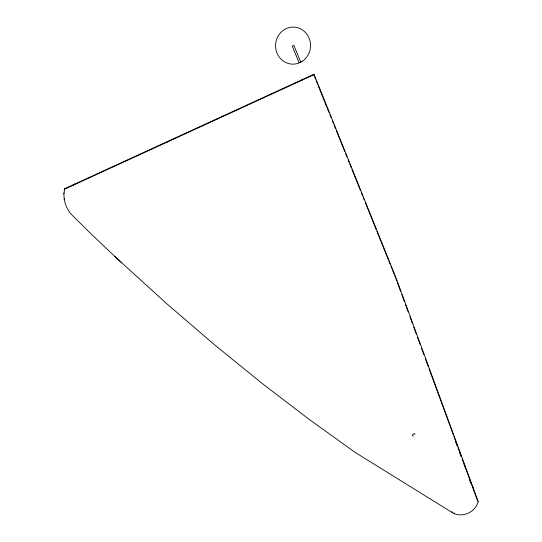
<?xml version="1.0" encoding="UTF-8"?>
<svg xmlns="http://www.w3.org/2000/svg" width="542" height="542" viewBox="0 0 542 542"><rect width="100%" height="100%" fill="white"/><g stroke="black" fill="none" stroke-linecap="round" stroke-linejoin="round"><path stroke-width="0.81" d="M63.848 193.745L64.708 188.691L313.655 74.396L314.143 74.62L396.392 278.825L478.152 501.472C475.781 512.217 461.899 518.484 452.421 512.678L355.186 452.428L309.231 419.413L262.504 383.709L214.937 345.132L166.462 303.466L116.997 258.493L91.876 234.686L70.643 213.643A31.666 29.966 32.1 0 1 64.207 199.029L63.848 193.745L64.254 193.101M167.207 142.079L167.248 141.611M64.518 189.883L64.708 188.691M74.43 184.666L74.803 184.05A7.48 7.032 33.4 0 0 72.506 185.77M64.207 199.029L64.62 198.365M64.295 189.321L314.143 74.62M301.684 79.891L302.131 80.135M114.701 256.312L121.754 262.877M413.289 436.351L412.279 434.955L414.406 433.546L415.009 434.379M473.173 487.902L472.292 486.479L476.987 499.263M477.265 500.015L478.152 501.472M454.115 512.827L454.663 513.823M451.879 511.682L452.421 512.678M300.722 62.181L293.893 45.372L292.287 46.117L299.123 62.919M313.655 74.396L315.525 79.051M316.155 80.595L317.714 84.471M318.337 86.022L326.772 106.957M327.09 107.736L328.974 112.418M329.915 114.762L331.176 117.885M332.436 121.008L333.377 123.346M334.007 124.911L335.579 128.813M336.209 130.371L344.705 151.448M345.647 153.792L346.907 156.916M348.16 160.039L349.102 162.376M349.732 163.941L351.304 167.844M351.934 169.402L360.43 190.479M361.372 192.823L362.632 195.947M363.262 197.505L364.204 199.849M365.43 202.891L371.859 218.853M372.178 219.632L376.25 229.74M376.873 231.292L388.153 259.286M388.777 260.837L390.342 264.726M390.972 266.278L391.913 268.615M392.537 270.167L394.102 274.056M394.732 275.607L395.674 277.944M395.958 278.73L396.832 281.108M397.415 282.687L400.613 291.393M401.778 294.557L404.393 301.677M405.558 304.848L408.173 311.968M409.915 316.718L412.53 323.838M413.695 327.002L416.31 334.123M417.476 337.287L420.091 344.414M421.547 348.371L423.871 354.698M425.328 358.655L428.234 366.568M429.108 368.939L449.745 425.124M450.036 425.917L453.214 434.569M453.796 436.141L457.55 446.364M458.132 447.936L461.31 456.588M462.177 458.945L472.001 485.693M455.429 441.046L457.448 446.547M459.758 452.827L461.208 456.757M464.094 464.616L464.961 466.974M469.575 479.541L471.018 483.471M217.22 118.671L217.362 119.05M301.969 61.503L297.802 63.421A18.53 17.493 -86.9 0 1 275.783 42.743A18.53 17.493 -86.9 0 1 302.924 30.257A18.53 17.493 -86.9 0 1 301.969 61.503"/></g></svg>
